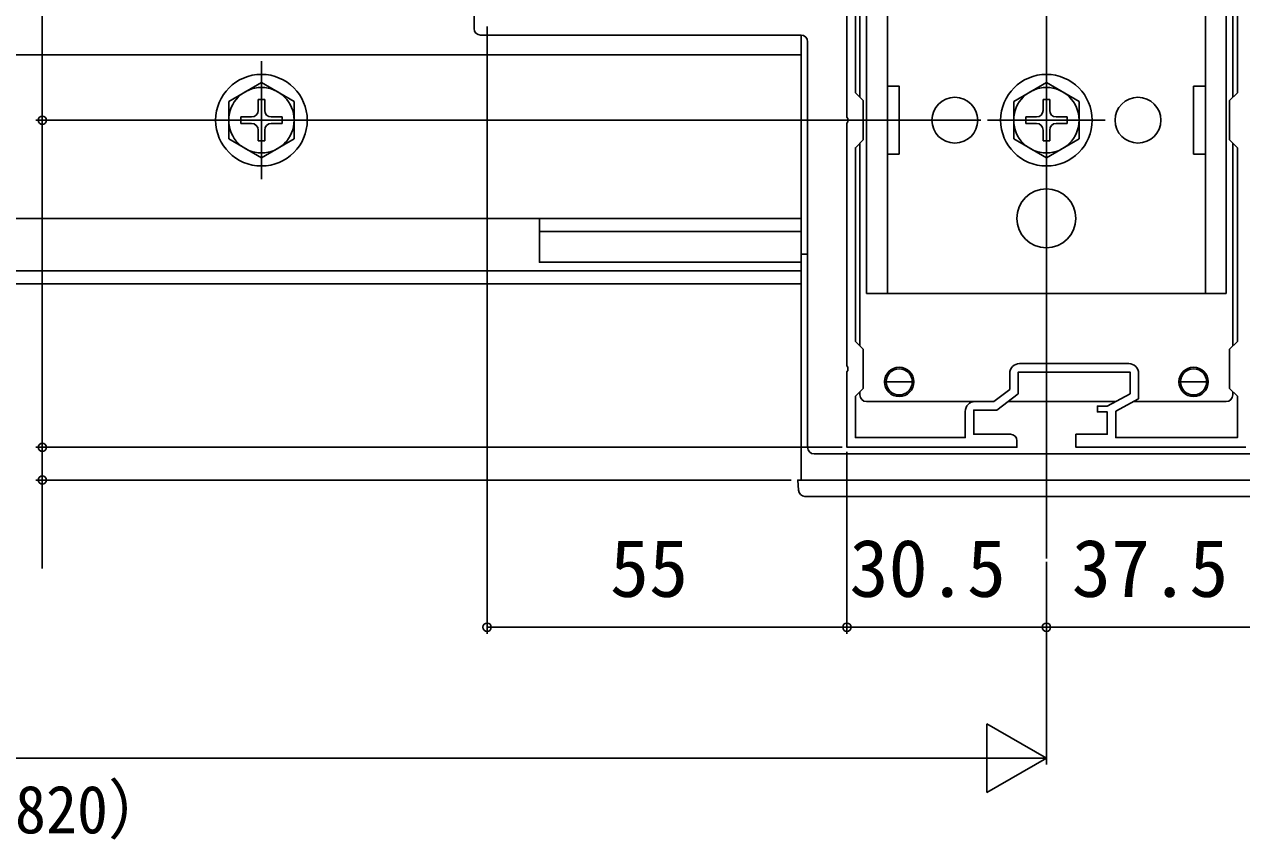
# Model space of a CAD drawing. Units: millimetres, scale not verified. Extents: x -525 to 525, y -783 to 779.
# Drawn here: x 55.8 to 241.8, y 72.2 to 196.9 of the extents above; entities that cross this region are included whole.
import ezdxf
from ezdxf.enums import TextEntityAlignment as Align

# ---------------------------------------------------------------- set-up
doc = ezdxf.new("R2010")
doc.units = ezdxf.units.MM
doc.header["$LTSCALE"] = 4
for name, color, linetype in [('0-2_YKK_11', 7, 'Continuous'), ('0-3_YKK_12', 2, 'Continuous'), ('0-4_YKK_13', 4, 'Continuous'), ('0-5_YKK_D', 6, 'Continuous')]:
    doc.layers.add(name, color=color, linetype=linetype)
doc.styles.add('ＭＳ ゴシック', font='')
doc.styles.get('ＭＳ ゴシック').set_extended_font_data('MS Gothic')

msp = doc.modelspace()

# ---------------------------------------------------------------- linework, layer by layer
at = {"layer": '0-2_YKK_11'}
msp.add_line((224.6, 145.003), (207.9, 145.003), dxfattribs=at)
for points in [[(181.5, 246.745), (181.5, 182.661), (181.62, 182.478), (181.62, 181.928), (181.5, 181.745), (181.5, 144.661), (181.62, 144.478), (181.62, 143.928), (181.5, 143.745), (181.5, 132.203), (207.5, 132.203), (207.5, 133.203)], [(199.6, 137.703), (199.6, 133.703), (182.8, 133.703), (182.8, 140.003), (184, 141.203), (184, 147.203), (182.8, 148.403), (182.8, 178.003), (184, 179.203), (184, 185.203), (182.8, 186.403), (182.8, 239.003)], [(241.2, 239.003), (241.2, 186.403), (240, 185.203), (240, 179.203), (241.2, 178.003), (241.2, 148.403), (240, 147.203), (240, 141.203), (241.2, 140.003), (241.2, 133.703), (222.6, 133.703), (222.6, 137.729), (226.1, 139.629), (226.1, 143.503)], [(206.5, 134.203), (200.9, 134.203), (200.9, 137.903), (204.4, 137.903), (207.7, 140.403), (207.7, 143.703), (224.8, 143.703), (224.8, 140.403), (221.3, 138.503), (219.8, 138.503), (219.8, 137.603), (221.3, 137.603), (221.3, 134.203), (216.5, 134.203), (216.5, 132.203), (242.5, 132.203)], [(206.4, 143.503), (206.4, 141.049), (203.963, 139.203), (201.1, 139.203)]]:
    msp.add_lwpolyline(points, dxfattribs=at)
for centre, radius, start, end in [((207.9, 143.503), 1.5, 90.00001, 179.99999), ((224.6, 143.503), 1.5, 0.00001, 89.99999), ((201.1, 137.703), 1.5, 90.00001, 179.99999), ((206.5, 133.203), 1, 0.00001, 89.99999)]:
    msp.add_arc(centre, radius, start, end, dxfattribs=at)
at = {"layer": '0-3_YKK_12'}
for p, q in [((212, 293.543), (212, 115.203)), ((174.5, 195.203), (174.5, 127.203)), ((174.5, 192.203), (-25.5, 192.203)), ((174.5, 192.203), (174.5, 157.203)), ((174.5, 167.203), (-250.5, 167.203)), ((134.5, 165.203), (174.5, 165.203)), ((175.5, 161.703), (174.5, 161.703)), ((174.5, 159.203), (-250.5, 159.203)), ((249.5, 127.203), (174.5, 127.203))]:
    msp.add_line(p, q, dxfattribs=at)
for points in [[(174.5, 157.203), (-250.5, 157.203), (-250.5, 169.697)], [(134.5, 167.203), (134.5, 160.503), (174.5, 160.503)]]:
    msp.add_lwpolyline(points, dxfattribs=at)
for centre, radius in [((198, 182.203), 3.5), ((226, 182.203), 3.5), ((189.5, 142.203), 2.25), ((234.5, 142.203), 2.25)]:
    msp.add_circle(centre, radius, dxfattribs=at)
at = {"layer": '0-4_YKK_13'}
for p, q in [((184.5, 244.703), (184.5, 155.703)), ((187.7, 155.703), (187.7, 244.703)), ((236.3, 155.703), (236.3, 244.703)), ((239.5, 244.703), (239.5, 155.703)), ((183.5, 239.703), (183.5, 185.703)), ((240.5, 239.703), (240.5, 185.703)), ((174.5, 195.203), (125.5, 195.203)), ((175.5, 194.203), (175.5, 132.203)), ((92, 173.203), (92, 191.203)), ((212, 173.203), (212, 191.203)), ((92, 187.953), (87, 185.066)), ((92, 187.953), (97, 185.066)), ((212, 187.953), (207, 185.066)), ((212, 187.953), (217, 185.066)), ((234.5, 187.403), (236.3, 187.403)), ((234.5, 187.403), (234.5, 177.003)), ((87, 179.34), (87, 185.066)), ((91.5, 185.353), (91.5, 183.703)), ((91.5, 185.353), (92.5, 185.353)), ((92.5, 185.353), (92.5, 183.703)), ((97, 185.066), (97, 179.34)), ((207, 179.34), (207, 185.066)), ((211.5, 185.353), (211.5, 183.703)), ((211.5, 185.353), (212.5, 185.353)), ((212.5, 185.353), (212.5, 183.703)), ((217, 185.066), (217, 179.34)), ((90.5, 182.703), (88.85, 182.703)), ((88.85, 181.703), (88.85, 182.703)), ((95.15, 182.703), (93.5, 182.703)), ((95.15, 182.703), (95.15, 181.703)), ((210.5, 182.703), (208.85, 182.703)), ((208.85, 181.703), (208.85, 182.703)), ((215.15, 182.703), (213.5, 182.703)), ((215.15, 182.703), (215.15, 181.703)), ((101, 182.203), (83, 182.203)), ((90.5, 181.703), (88.85, 181.703)), ((91.5, 180.703), (91.5, 179.053)), ((92.5, 180.703), (92.5, 179.053)), ((95.15, 181.703), (93.5, 181.703)), ((221, 182.203), (203, 182.203)), ((210.5, 181.703), (208.85, 181.703)), ((211.5, 180.703), (211.5, 179.053)), ((212.5, 180.703), (212.5, 179.053)), ((215.15, 181.703), (213.5, 181.703)), ((92, 176.453), (87, 179.34)), ((92.5, 179.053), (91.5, 179.053)), ((92, 176.453), (97, 179.34)), ((183.5, 178.703), (183.5, 147.703)), ((212, 176.453), (207, 179.34)), ((212.5, 179.053), (211.5, 179.053)), ((212, 176.453), (217, 179.34)), ((240.5, 178.703), (240.5, 147.703)), ((187.7, 177.003), (189.5, 177.003)), ((234.5, 177.003), (236.3, 177.003)), ((212, 155.703), (212, 160.703)), ((184.5, 155.703), (239.5, 155.703)), ((191.5, 142.203), (187.5, 142.203)), ((232.5, 142.203), (236.5, 142.203)), ((183.5, 140.703), (183.5, 140.203)), ((240.5, 140.703), (240.5, 140.203)), ((184.5, 139.203), (203.862, 139.203)), ((206.116, 139.203), (222.589, 139.203)), ((225.314, 139.203), (239.5, 139.203)), ((176.5, 131.203), (247.5, 131.203)), ((174.998, 127.203), (249.002, 127.203)), ((248.906, 124.703), (175.094, 124.703))]:
    msp.add_line(p, q, dxfattribs=at)
for points in [[(124.5, 274.703), (124.5, 232.203), (124.5, 196.203)], [(187.7, 187.403), (189.5, 187.403), (189.5, 177.003)], [(174.095, 125.642), (174, 127.203), (174.998, 127.203)]]:
    msp.add_lwpolyline(points, dxfattribs=at)
for centre, radius in [((92, 182.203), 7), ((212, 182.203), 7), ((92, 182.203), 5), ((212, 182.203), 5), ((198, 182.203), 3.5), ((226, 182.203), 3.5), ((212, 167.203), 4.5)]:
    msp.add_circle(centre, radius, dxfattribs=at)
for centre, radius, start, end in [((125.5, 196.203), 1, 180, 270), ((174.5, 194.203), 1, 0, 90), ((90.5, 183.703), 1, 270, 0), ((93.5, 183.703), 1, 180, 270), ((210.5, 183.703), 1, 270, 0), ((213.5, 183.703), 1, 180, 270), ((90.5, 180.703), 1, 0, 90), ((93.5, 180.703), 1, 90, 180), ((210.5, 180.703), 1, 0, 90), ((213.5, 180.703), 1, 90, 180), ((189.5, 142.203), 2, 90, 180), ((189.5, 142.203), 2, 0, 90), ((234.5, 142.203), 2, 90, 180), ((234.5, 142.203), 2, 0, 90), ((189.5, 142.203), 2, 180, 270), ((189.5, 142.203), 2, 270, 0), ((234.5, 142.203), 2, 180, 270), ((234.5, 142.203), 2, 270, 0), ((184.5, 140.203), 1, 180, 270), ((239.5, 140.203), 1, 270, 0), ((176.5, 132.203), 1, 180, 270), ((175.094, 125.703), 1, 183.5, 270)]:
    msp.add_arc(centre, radius, start, end, dxfattribs=at)
at = {"layer": '0-5_YKK_D'}
for p, q in [((58.5, 182.203), (58.5, 242.203)), ((126.5, 196.503), (126.5, 103.703)), ((202, 182.203), (57.5, 182.203)), ((202, 182.203), (57.5, 182.203)), ((58.5, 132.203), (58.5, 182.203)), ((180.8, 132.203), (57.5, 132.203)), ((180.8, 132.203), (57.5, 132.203)), ((181.5, 131.503), (181.5, 103.703)), ((181.5, 131.503), (181.5, 103.703)), ((173, 127.203), (57.5, 127.203)), ((212, 114.703), (212, 103.703)), ((212, 114.703), (212, 103.703)), ((212, 114.703), (212, 83.703)), ((181.5, 104.703), (126.5, 104.703)), ((181.5, 104.703), (212, 104.703)), ((212, 104.703), (249.5, 104.703)), ((212, 84.703), (202.907, 89.953)), ((202.907, 89.953), (202.907, 79.453)), ((-277.5, 84.703), (201.5, 84.703)), ((212, 84.703), (193.813, 84.703)), ((212, 84.703), (202.907, 79.453))]:
    msp.add_line(p, q, dxfattribs=at)
msp.add_lwpolyline([(58.5, 132.203), (58.5, 127.203), (58.5, 113.698)], dxfattribs=at)
for centre in [(58.5, 182.203), (58.5, 182.203), (58.5, 132.203), (58.5, 132.203), (58.5, 127.203), (126.5, 104.703), (181.5, 104.703), (181.5, 104.703), (212, 104.703), (212, 104.703)]:
    msp.add_circle(centre, 0.637, dxfattribs=at)

# ---------------------------------------------------------------- texts
at = {"layer": '0-5_YKK_D', "style": 'ＭＳ ゴシック'}
for s, p in [('55', (145.273, 106.703)), ('30.5', (181.886, 106.703)), ('37.5', (215.886, 106.703))]:
    msp.add_text(s, height=8.798, dxfattribs=at).set_placement(p, align=Align.BOTTOM_LEFT)
at = {"layer": '0-5_YKK_D', "style": 'ＭＳ ゴシック', "width": 0.95}
msp.add_text('（関東間：1820､2730､3640､MM：2000､3000､4000､九州・四国間：1910､2865､3820）', height=7.331, dxfattribs=at).set_placement((-272.99, 70.998), align=Align.BOTTOM_LEFT)

doc.saveas('drawing.dxf')
